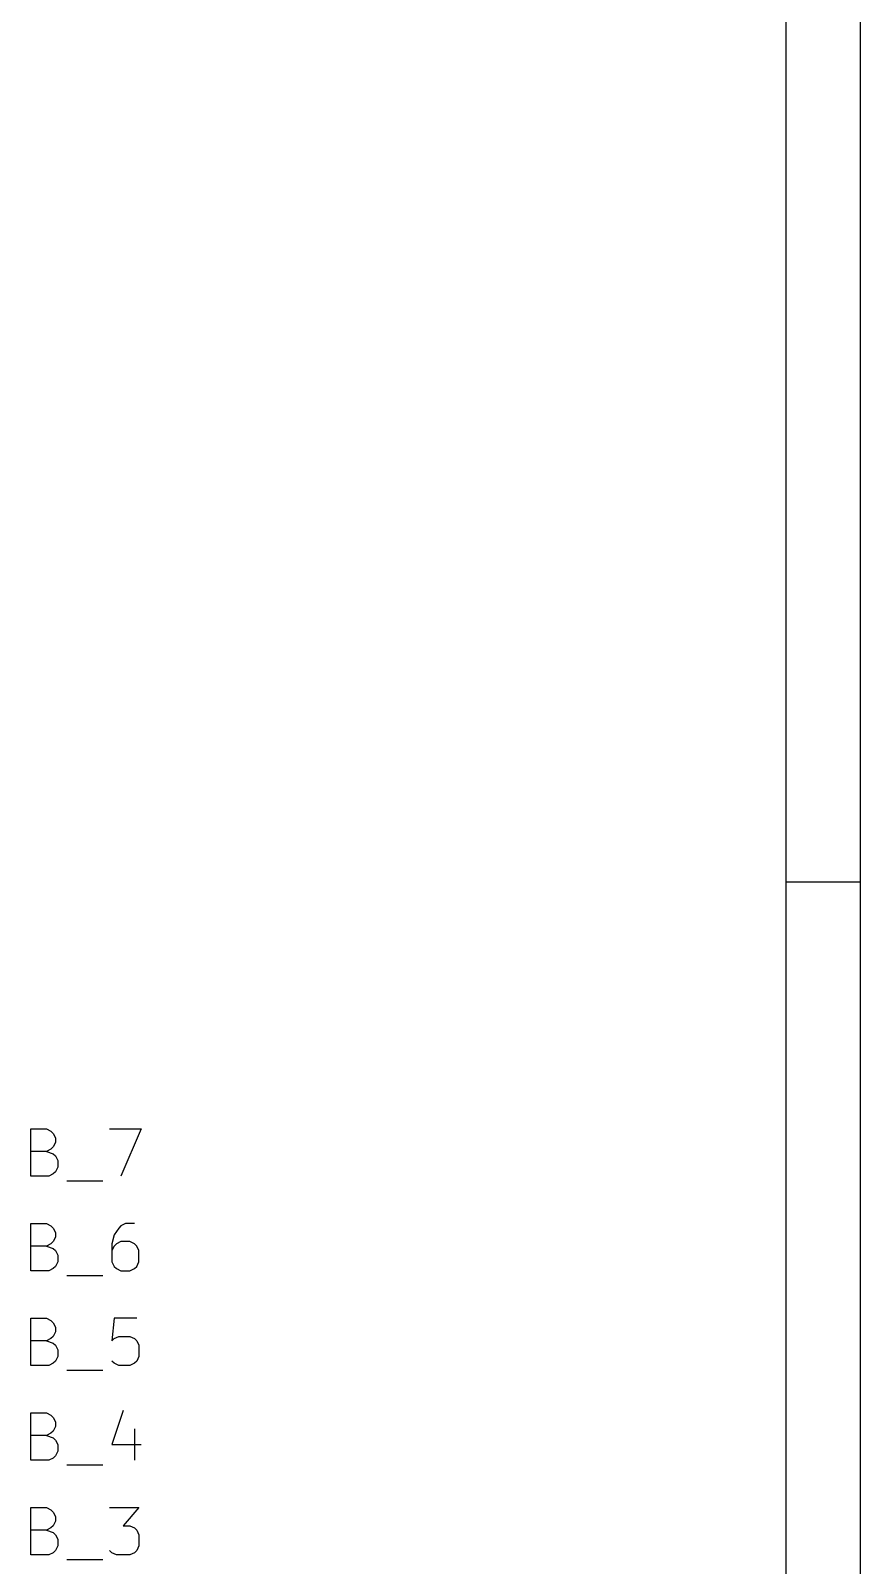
# Model space of a CAD drawing. Extents: x 0.4 to 11.3, y -7.9 to -0.4.
# Drawn here: x 10.424 to 11.299, y -3.084 to -1.463 of the extents above; entities that cross this region are included whole.
import ezdxf

# ---------------------------------------------------------------- set-up
doc = ezdxf.new("R2010")
doc.units = 0
doc.header["$MEASUREMENT"] = 0
doc.layers.add('BROWN2', color=54, linetype='CONTINUOUS')
doc.layers.add('RED2', color=1, linetype='CONTINUOUS')

msp = doc.modelspace()

# ---------------------------------------------------------------- linework, layer by layer
at = {"layer": 'BROWN2', "linetype": 'CONTINUOUS'}
for p, q in [((10.4235, -2.6728), (10.4235, -2.6228)), ((10.4235, -2.6228), (10.4402, -2.6228)), ((10.4402, -2.6228), (10.4449, -2.6252)), ((10.4449, -2.6252), (10.4473, -2.6276)), ((10.5068, -2.6228), (10.5402, -2.6228)), ((10.5402, -2.6228), (10.5188, -2.6728)), ((10.4473, -2.6276), (10.4497, -2.6323)), ((10.4497, -2.6371), (10.4473, -2.6419)), ((10.4497, -2.6323), (10.4497, -2.6371)), ((10.4402, -2.6466), (10.4235, -2.6466)), ((10.4449, -2.6442), (10.4402, -2.6466)), ((10.4402, -2.6466), (10.4473, -2.649)), ((10.4473, -2.6419), (10.4449, -2.6442)), ((10.4473, -2.649), (10.4497, -2.6514)), ((10.4497, -2.6514), (10.4521, -2.6561)), ((10.4521, -2.6561), (10.4521, -2.6633)), ((10.4426, -2.6728), (10.4235, -2.6728)), ((10.4473, -2.6704), (10.4426, -2.6728)), ((10.4497, -2.668), (10.4473, -2.6704)), ((10.4521, -2.6633), (10.4497, -2.668)), ((10.4616, -2.6776), (10.4997, -2.6776)), ((10.4235, -2.7728), (10.4235, -2.7228)), ((10.4235, -2.7228), (10.4402, -2.7228)), ((10.4402, -2.7228), (10.4449, -2.7252)), ((10.5235, -2.7228), (10.5188, -2.7252)), ((10.533, -2.7228), (10.5235, -2.7228)), ((10.4449, -2.7252), (10.4473, -2.7276)), ((10.4473, -2.7276), (10.4497, -2.7323)), ((10.4497, -2.7371), (10.4473, -2.7419)), ((10.4497, -2.7323), (10.4497, -2.7371)), ((10.5116, -2.7347), (10.5092, -2.7442)), ((10.5164, -2.7276), (10.5116, -2.7347)), ((10.5188, -2.7252), (10.5164, -2.7276)), ((10.4402, -2.7466), (10.4235, -2.7466)), ((10.4449, -2.7442), (10.4402, -2.7466)), ((10.4402, -2.7466), (10.4473, -2.749)), ((10.4473, -2.7419), (10.4449, -2.7442)), ((10.4473, -2.749), (10.4497, -2.7514)), ((10.4497, -2.7514), (10.4521, -2.7561)), ((10.5092, -2.7442), (10.5092, -2.7633)), ((10.5116, -2.7466), (10.5092, -2.7514)), ((10.514, -2.7442), (10.5116, -2.7466)), ((10.5188, -2.7419), (10.514, -2.7442)), ((10.5283, -2.7419), (10.5188, -2.7419)), ((10.533, -2.7442), (10.5283, -2.7419)), ((10.5354, -2.7466), (10.533, -2.7442)), ((10.5378, -2.7514), (10.5354, -2.7466)), ((10.5378, -2.7633), (10.5378, -2.7514)), ((10.4473, -2.7704), (10.4426, -2.7728)), ((10.4497, -2.768), (10.4473, -2.7704)), ((10.4521, -2.7633), (10.4497, -2.768)), ((10.4521, -2.7561), (10.4521, -2.7633)), ((10.5092, -2.7633), (10.5116, -2.768)), ((10.5116, -2.768), (10.514, -2.7704)), ((10.514, -2.7704), (10.5188, -2.7728)), ((10.5283, -2.7728), (10.533, -2.7704)), ((10.533, -2.7704), (10.5354, -2.768)), ((10.5354, -2.768), (10.5378, -2.7633)), ((10.4426, -2.7728), (10.4235, -2.7728)), ((10.4616, -2.7776), (10.4997, -2.7776)), ((10.5188, -2.7728), (10.5283, -2.7728)), ((10.4235, -2.8728), (10.4235, -2.8228)), ((10.4235, -2.8228), (10.4402, -2.8228)), ((10.4402, -2.8228), (10.4449, -2.8252)), ((10.4449, -2.8252), (10.4473, -2.8276)), ((10.4473, -2.8276), (10.4497, -2.8323)), ((10.4497, -2.8323), (10.4497, -2.8371)), ((10.5116, -2.8228), (10.5092, -2.8466)), ((10.5354, -2.8228), (10.5116, -2.8228)), ((10.4402, -2.8466), (10.4235, -2.8466)), ((10.4449, -2.8442), (10.4402, -2.8466)), ((10.4402, -2.8466), (10.4473, -2.849)), ((10.4473, -2.8419), (10.4449, -2.8442)), ((10.4497, -2.8371), (10.4473, -2.8419)), ((10.4473, -2.849), (10.4497, -2.8514)), ((10.4497, -2.8514), (10.4521, -2.8561)), ((10.5092, -2.8466), (10.5116, -2.8442)), ((10.5116, -2.8442), (10.5164, -2.8419)), ((10.5164, -2.8419), (10.5283, -2.8419)), ((10.5283, -2.8419), (10.533, -2.8442)), ((10.533, -2.8442), (10.5354, -2.8466)), ((10.5354, -2.8466), (10.5378, -2.8514)), ((10.5378, -2.8514), (10.5378, -2.8633)), ((10.4497, -2.868), (10.4473, -2.8704)), ((10.4521, -2.8633), (10.4497, -2.868)), ((10.4521, -2.8561), (10.4521, -2.8633)), ((10.5116, -2.8704), (10.5092, -2.868)), ((10.5354, -2.868), (10.533, -2.8704)), ((10.5378, -2.8633), (10.5354, -2.868)), ((10.4426, -2.8728), (10.4235, -2.8728)), ((10.4473, -2.8704), (10.4426, -2.8728)), ((10.4616, -2.8776), (10.4997, -2.8776)), ((10.5164, -2.8728), (10.5116, -2.8704)), ((10.5283, -2.8728), (10.5164, -2.8728)), ((10.533, -2.8704), (10.5283, -2.8728)), ((10.4235, -2.9728), (10.4235, -2.9228)), ((10.4235, -2.9228), (10.4402, -2.9228)), ((10.4402, -2.9228), (10.4449, -2.9252)), ((10.4449, -2.9252), (10.4473, -2.9276)), ((10.4473, -2.9276), (10.4497, -2.9323)), ((10.4497, -2.9323), (10.4497, -2.9371)), ((10.5211, -2.9204), (10.5092, -2.9561)), ((10.4402, -2.9466), (10.4235, -2.9466)), ((10.4449, -2.9442), (10.4402, -2.9466)), ((10.4402, -2.9466), (10.4473, -2.949)), ((10.4473, -2.9419), (10.4449, -2.9442)), ((10.4497, -2.9371), (10.4473, -2.9419)), ((10.4473, -2.949), (10.4497, -2.9514)), ((10.533, -2.9395), (10.533, -2.9728)), ((10.4497, -2.9514), (10.4521, -2.9561)), ((10.4521, -2.9633), (10.4497, -2.968)), ((10.4521, -2.9561), (10.4521, -2.9633)), ((10.5092, -2.9561), (10.5402, -2.9561)), ((10.4426, -2.9728), (10.4235, -2.9728)), ((10.4473, -2.9704), (10.4426, -2.9728)), ((10.4497, -2.968), (10.4473, -2.9704)), ((10.4616, -2.9776), (10.4997, -2.9776)), ((10.4235, -3.0728), (10.4235, -3.0228)), ((10.4235, -3.0228), (10.4402, -3.0228)), ((10.4402, -3.0228), (10.4449, -3.0252)), ((10.4449, -3.0252), (10.4473, -3.0276)), ((10.4473, -3.0276), (10.4497, -3.0323)), ((10.5068, -3.0228), (10.5378, -3.0228)), ((10.5378, -3.0228), (10.5211, -3.0419)), ((10.4402, -3.0466), (10.4235, -3.0466)), ((10.4449, -3.0442), (10.4402, -3.0466)), ((10.4402, -3.0466), (10.4473, -3.049)), ((10.4473, -3.0419), (10.4449, -3.0442)), ((10.4497, -3.0371), (10.4473, -3.0419)), ((10.4497, -3.0323), (10.4497, -3.0371)), ((10.5211, -3.0419), (10.5283, -3.0419)), ((10.5283, -3.0419), (10.533, -3.0442)), ((10.533, -3.0442), (10.5354, -3.0466)), ((10.5354, -3.0466), (10.5378, -3.0514)), ((10.4473, -3.049), (10.4497, -3.0514)), ((10.4497, -3.0514), (10.4521, -3.0561)), ((10.4521, -3.0561), (10.4521, -3.0633)), ((10.5378, -3.0514), (10.5378, -3.0633)), ((10.4426, -3.0728), (10.4235, -3.0728)), ((10.4473, -3.0704), (10.4426, -3.0728)), ((10.4497, -3.068), (10.4473, -3.0704)), ((10.4521, -3.0633), (10.4497, -3.068)), ((10.4616, -3.0776), (10.4997, -3.0776)), ((10.5092, -3.0704), (10.5068, -3.068)), ((10.514, -3.0728), (10.5092, -3.0704)), ((10.5283, -3.0728), (10.514, -3.0728)), ((10.533, -3.0704), (10.5283, -3.0728)), ((10.5354, -3.068), (10.533, -3.0704)), ((10.5378, -3.0633), (10.5354, -3.068))]:
    msp.add_line(p, q, dxfattribs=at)
at = {"layer": 'RED2', "linetype": 'CONTINUOUS'}
for p, q in [((11.2993, -0.3937), (11.2993, -7.8743)), ((11.2206, -0.4724), (11.2206, -7.7956)), ((11.2993, -2.3622), (11.2206, -2.3622))]:
    msp.add_line(p, q, dxfattribs=at)

doc.saveas('drawing.dxf')
